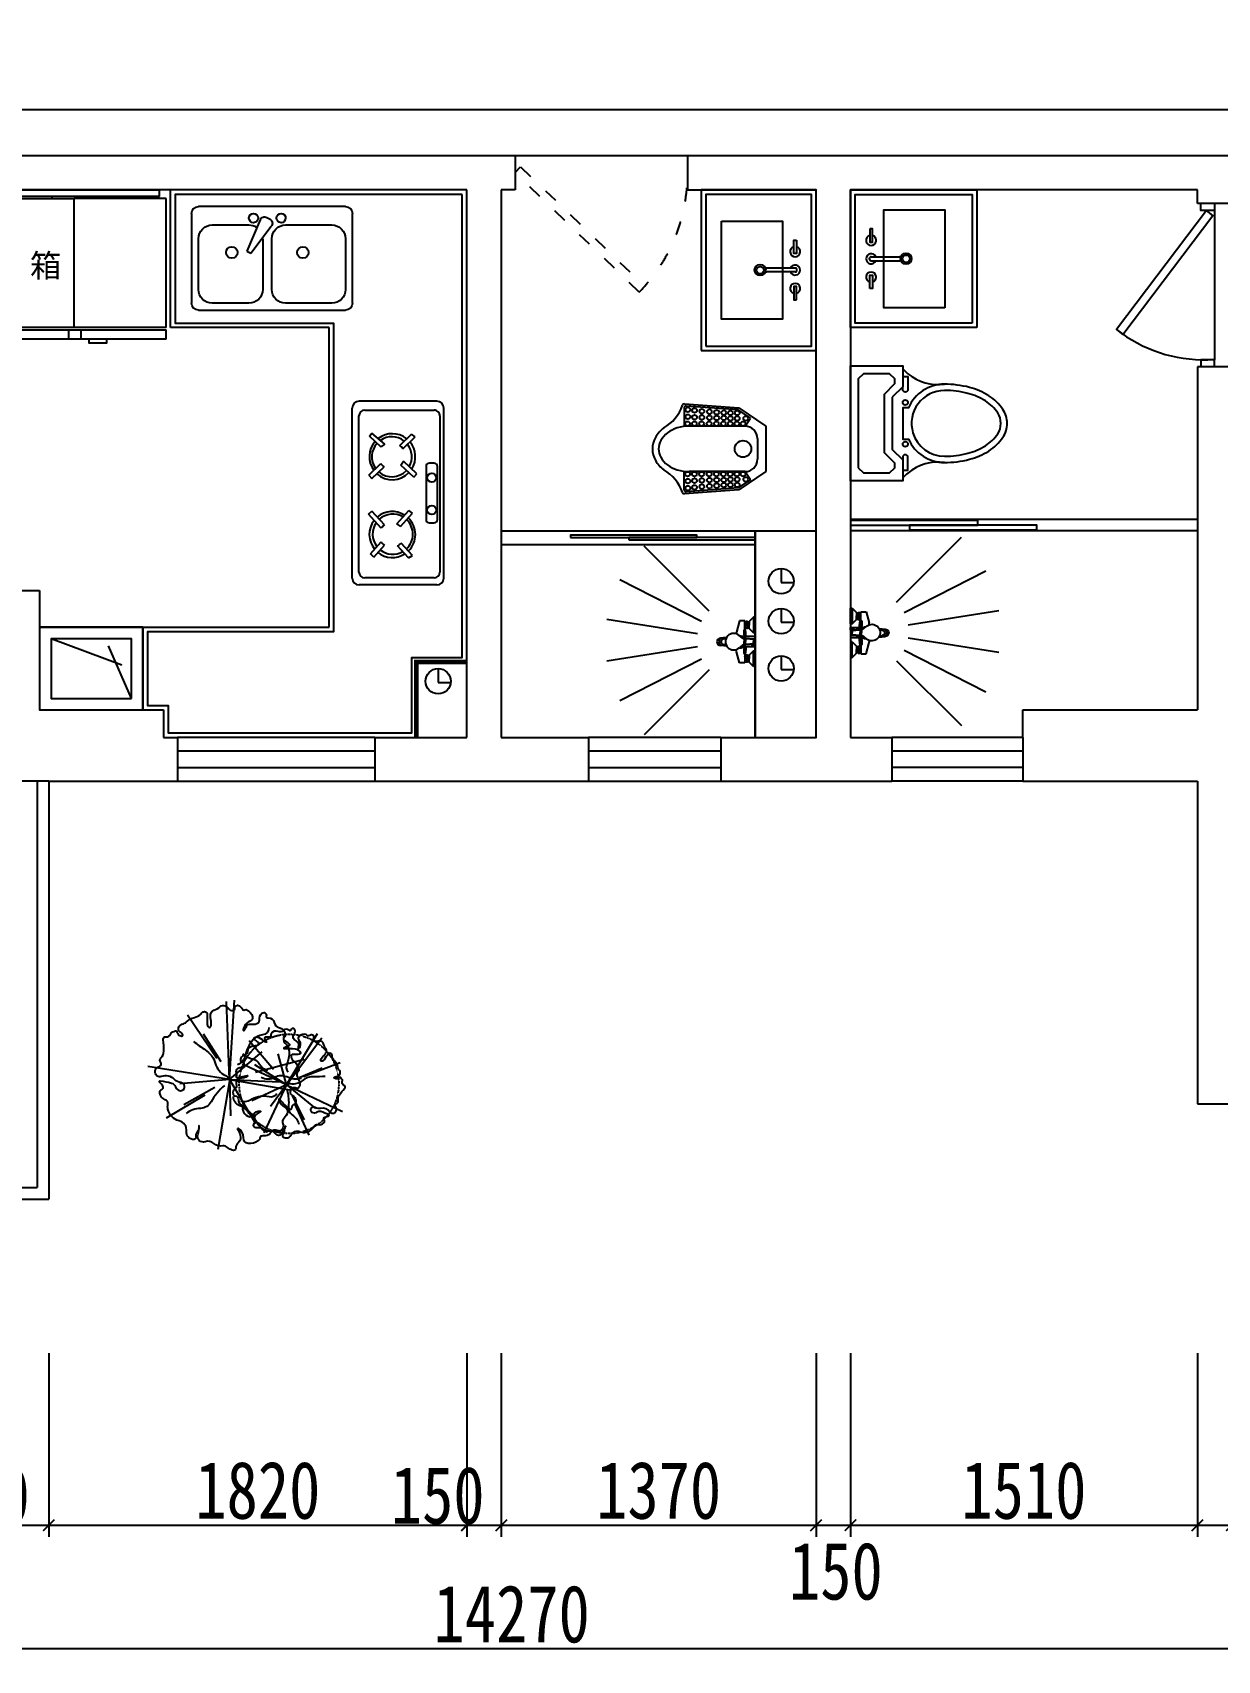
# Model space of a CAD drawing. Header units: millimetres. Extents: x -77055 to 331180, y -861586 to -491011.
# Drawn here: x 67934 to 73092, y -769043 to -761954 of the extents above; entities that cross this region are included whole.
import ezdxf

# ---------------------------------------------------------------- set-up
doc = ezdxf.new("R2010")
doc.units = ezdxf.units.MM
doc.header["$PDMODE"] = 3
doc.linetypes.add('ACAD_ISO03W100', pattern=[30, 12, -18])
doc.linetypes.add('M-HIDDEN', pattern=[1.875, 1.25, -0.625])
for name, color, linetype in [('250', 250, 'Continuous'), ('DOOR【门】', 1, 'Continuous'), ('IDS-FIXT', 31, 'Continuous'), ('IEM-18Norm', 30, 'Continuous'), ('IFF-PLANTS', 86, 'Continuous'), ('JP-洁具灶具', 2, 'Continuous'), ('墙体', 7, 'Continuous'), ('家具外线', 4, 'Continuous')]:
    doc.layers.add(name, color=color, linetype=linetype)
doc.styles.add('DIM', font='simhei.ttf', dxfattribs={"width": 0.8})
doc.styles.add('DIM_FONT', font='SIMPLEX.shx', dxfattribs={"width": 0.8})
doc.styles.get("Standard").update_dxf_attribs({"font": 'simhei.ttf'})
doc.dimstyles.new('1-50', dxfattribs={"dimscale": 50, "dimtxt": 5, "dimasz": 1, "dimexe": 1, "dimexo": 0.1, "dimgap": 0.5, "dimtad": 1, "dimdec": 0, "dimdsep": 46, "dimtxsty": 'DIM', "dimblk": 'ARCHTICK', "dimcen": 4, "dimdle": 1, "dimclrd": 3, "dimclre": 3, "dimclrt": 1, "dimadec": 0, "dimazin": 0, "dimtfac": 1, "dimtdec": 0, "dimtmove": 2, "dimatfit": 3, "dimldrblk": 'DOT', "dimfxl": 15, "dimfxlon": 1, "dimarcsym": 0})

# ---------------------------------------------------------------- blocks, each defined once
blk = doc.blocks.new('_ArchTick')
at = {"color": 0, "linetype": 'ByBlock', "const_width": 0.15}
blk.add_lwpolyline([(-0.5, -0.5), (0.5, 0.5)], dxfattribs=at)
blk = doc.blocks.new('*D312')
at = {"layer": '250', "color": 3, "lineweight": -2}
for p, q in [((67834.9, -767704), (67834.9, -768504)), ((68004.9, -767704), (68004.9, -768504)), ((67784.9, -768454), (68054.9, -768454))]:
    blk.add_line(p, q, dxfattribs=at)
at = {"layer": 'Defpoints', "color": 0}
for p in [(67834.9, -767299), (68004.9, -767469), (68004.9, -768454)]:
    blk.add_point(p, dxfattribs=at)
at = {"layer": '250', "color": 3, "lineweight": -2, "xscale": 50, "yscale": 50, "zscale": 50, "rotation": 180}
blk.add_blockref('_ArchTick', (67834.9, -768454), dxfattribs=at)
at = {"layer": '250', "color": 3, "lineweight": -2, "xscale": 50, "yscale": 50, "zscale": 50}
blk.add_blockref('_ArchTick', (68004.9, -768454), dxfattribs=at)
at = {"layer": '250', "color": 1, "insert": (67717.9, -768324.7), "char_height": 250, "attachment_point": 5, "style": 'DIM'}
blk.add_mtext('170', dxfattribs=at)
blk = doc.blocks.new('_Dot')
at = {"color": 0, "linetype": 'ByBlock', "lineweight": -2}
blk.add_line((-0.5, 0), (-1, 0), dxfattribs=at)
at = {"color": 0, "linetype": 'ByBlock', "const_width": 0.5}
blk.add_lwpolyline([(-0.25, 0, 1), (0.25, 0, 1)], format="xyb", close=True, dxfattribs=at)
blk = doc.blocks.new('*D313')
at = {"layer": '250', "color": 3, "lineweight": -2}
for p, q in [((68004.9, -767704), (68004.9, -768504)), ((69824.9, -767704), (69824.9, -768504)), ((67954.9, -768454), (69874.9, -768454))]:
    blk.add_line(p, q, dxfattribs=at)
at = {"layer": 'Defpoints', "color": 0}
for p in [(69824.9, -765459), (68004.9, -767469), (69824.9, -768454)]:
    blk.add_point(p, dxfattribs=at)
at = {"layer": '250', "color": 3, "lineweight": -2, "xscale": 50, "yscale": 50, "zscale": 50, "rotation": 180}
blk.add_blockref('_ArchTick', (68004.9, -768454), dxfattribs=at)
at = {"layer": '250', "color": 3, "lineweight": -2, "xscale": 50, "yscale": 50, "zscale": 50}
blk.add_blockref('_ArchTick', (69824.9, -768454), dxfattribs=at)
at = {"layer": '250', "color": 1, "insert": (68914.9, -768302.6), "char_height": 250, "attachment_point": 5, "style": 'DIM'}
blk.add_mtext('1820', dxfattribs=at)
blk = doc.blocks.new('*D314')
at = {"layer": '250', "color": 3, "lineweight": -2}
for p, q in [((69824.9, -767704), (69824.9, -768504)), ((69974.9, -767704), (69974.9, -768504)), ((69774.9, -768454), (70024.9, -768454))]:
    blk.add_line(p, q, dxfattribs=at)
at = {"layer": 'Defpoints', "color": 0}
for p in [(69824.9, -765459), (69974.9, -765459), (69974.9, -768454)]:
    blk.add_point(p, dxfattribs=at)
at = {"layer": '250', "color": 3, "lineweight": -2, "xscale": 50, "yscale": 50, "zscale": 50, "rotation": 180}
blk.add_blockref('_ArchTick', (69824.9, -768454), dxfattribs=at)
at = {"layer": '250', "color": 3, "lineweight": -2, "xscale": 50, "yscale": 50, "zscale": 50}
blk.add_blockref('_ArchTick', (69974.9, -768454), dxfattribs=at)
at = {"layer": '250', "color": 1, "insert": (69697.9, -768324.7), "char_height": 250, "attachment_point": 5, "style": 'DIM'}
blk.add_mtext('150', dxfattribs=at)
blk = doc.blocks.new('*D315')
at = {"layer": '250', "color": 3, "lineweight": -2}
for p, q in [((69974.9, -767704), (69974.9, -768504)), ((71344.9, -767704), (71344.9, -768504)), ((69924.9, -768454), (71394.9, -768454))]:
    blk.add_line(p, q, dxfattribs=at)
at = {"layer": 'Defpoints', "color": 0}
for p in [(71344.9, -764659), (69974.9, -765459), (71344.9, -768454)]:
    blk.add_point(p, dxfattribs=at)
at = {"layer": '250', "color": 3, "lineweight": -2, "xscale": 50, "yscale": 50, "zscale": 50, "rotation": 180}
blk.add_blockref('_ArchTick', (69974.9, -768454), dxfattribs=at)
at = {"layer": '250', "color": 3, "lineweight": -2, "xscale": 50, "yscale": 50, "zscale": 50}
blk.add_blockref('_ArchTick', (71344.9, -768454), dxfattribs=at)
at = {"layer": '250', "color": 1, "insert": (70659.9, -768302.6), "char_height": 250, "attachment_point": 5, "style": 'DIM'}
blk.add_mtext('1370', dxfattribs=at)
blk = doc.blocks.new('*D316')
at = {"layer": '250', "color": 3, "lineweight": -2}
for p, q in [((71344.9, -767704), (71344.9, -768504)), ((71494.9, -767704), (71494.9, -768504)), ((71294.9, -768454), (71544.9, -768454))]:
    blk.add_line(p, q, dxfattribs=at)
at = {"layer": 'Defpoints', "color": 0}
for p in [(71344.9, -764659), (71494.9, -765459), (71494.9, -768454)]:
    blk.add_point(p, dxfattribs=at)
at = {"layer": '250', "color": 3, "lineweight": -2, "xscale": 50, "yscale": 50, "zscale": 50, "rotation": 180}
blk.add_blockref('_ArchTick', (71344.9, -768454), dxfattribs=at)
at = {"layer": '250', "color": 3, "lineweight": -2, "xscale": 50, "yscale": 50, "zscale": 50}
blk.add_blockref('_ArchTick', (71494.9, -768454), dxfattribs=at)
at = {"layer": '250', "color": 1, "insert": (71431.1, -768654.5), "char_height": 250, "attachment_point": 5, "style": 'DIM'}
blk.add_mtext('150', dxfattribs=at)
blk = doc.blocks.new('*D317')
at = {"layer": '250', "color": 3, "lineweight": -2}
for p, q in [((71494.9, -767704), (71494.9, -768504)), ((73004.9, -767704), (73004.9, -768504)), ((71444.9, -768454), (73054.9, -768454))]:
    blk.add_line(p, q, dxfattribs=at)
at = {"layer": 'Defpoints', "color": 0}
for p in [(71494.9, -765459), (73004.9, -765649), (73004.9, -768454)]:
    blk.add_point(p, dxfattribs=at)
at = {"layer": '250', "color": 3, "lineweight": -2, "xscale": 50, "yscale": 50, "zscale": 50, "rotation": 180}
blk.add_blockref('_ArchTick', (71494.9, -768454), dxfattribs=at)
at = {"layer": '250', "color": 3, "lineweight": -2, "xscale": 50, "yscale": 50, "zscale": 50}
blk.add_blockref('_ArchTick', (73004.9, -768454), dxfattribs=at)
at = {"layer": '250', "color": 1, "insert": (72249.9, -768302.6), "char_height": 250, "attachment_point": 5, "style": 'DIM'}
blk.add_mtext('1510', dxfattribs=at)
blk = doc.blocks.new('*D318')
at = {"layer": '250', "color": 3, "lineweight": -2}
for p, q in [((73004.9, -767704), (73004.9, -768504)), ((73154.9, -767704), (73154.9, -768504)), ((72954.9, -768454), (73204.9, -768454))]:
    blk.add_line(p, q, dxfattribs=at)
at = {"layer": 'Defpoints', "color": 0}
for p in [(73154.9, -766814), (73004.9, -767054), (73154.9, -768454)]:
    blk.add_point(p, dxfattribs=at)
at = {"layer": '250', "color": 3, "lineweight": -2, "xscale": 50, "yscale": 50, "zscale": 50, "rotation": 180}
blk.add_blockref('_ArchTick', (73004.9, -768454), dxfattribs=at)
at = {"layer": '250', "color": 3, "lineweight": -2, "xscale": 50, "yscale": 50, "zscale": 50}
blk.add_blockref('_ArchTick', (73154.9, -768454), dxfattribs=at)
at = {"layer": '250', "color": 1, "insert": (73438.5, -768306.8), "char_height": 250, "attachment_point": 5, "style": 'DIM'}
blk.add_mtext('150', dxfattribs=at)
blk = doc.blocks.new('*D322')
at = {"layer": '250', "color": 3, "lineweight": -2}
for p, q in [((62884.9, -768242.6), (62884.9, -769042.6)), ((77154.9, -768242.6), (77154.9, -769042.6)), ((77204.9, -768992.6), (62834.9, -768992.6))]:
    blk.add_line(p, q, dxfattribs=at)
at = {"layer": 'Defpoints', "color": 0}
for p in [(62884.9, -767607.1), (77154.9, -767607.1), (62884.9, -768992.6)]:
    blk.add_point(p, dxfattribs=at)
at = {"layer": '250', "color": 3, "lineweight": -2, "xscale": 50, "yscale": 50, "zscale": 50, "rotation": 180}
blk.add_blockref('_ArchTick', (62884.9, -768992.6), dxfattribs=at)
at = {"layer": '250', "color": 3, "lineweight": -2, "xscale": 50, "yscale": 50, "zscale": 50}
blk.add_blockref('_ArchTick', (77154.9, -768992.6), dxfattribs=at)
at = {"layer": '250', "color": 1, "insert": (70019.9, -768841.2), "char_height": 250, "attachment_point": 5, "style": 'DIM'}
blk.add_mtext('14270', dxfattribs=at)
blk = doc.blocks.new('TREE')
at = {"color": 0, "linetype": 'ByBlock'}
for p, q in [((-28, 553), (-9, 216)), ((0, 0), (-426, 453)), ((-14, 124), (-37, 392)), ((-2, -2), (384, 367)), ((1, -2), (-184, 326)), ((0, 0), (227, 147)), ((0, 0), (-500, -310)), ((0, 0), (-473, -365)), ((0, 0), (-35, -318)), ((0, 0), (381, 26)), ((0, 0), (325, -339)), ((0, 0), (223, -298)), ((-580, -11), (-189, -11)), ((-146, -21), (-393, -29)), ((189, -548), (66, -191))]:
    blk.add_line(p, q, dxfattribs=at)
for points in [[(-533, 172, 0.048549), (-538, 162, 0.190472), (-538, 152, -0.10101), (-534, 136, 0.307962), (-529, 126, 0.265853), (-522, 125, -0.124573), (-499, 128, -0.175417), (-471, 113, -0.55537), (-474, 103, -0.151111), (-493, 103, 0.037801), (-513, 108, 0.126958), (-522, 108, 0.229316), (-545, 84, 0.16988), (-545, 59, -0.10766), (-541, 26, 0.160613), (-535, -45, -0.11842), (-527, -95, -0.101826), (-531, -107, 0.641425), (-505, -139, 0.023709), (-443, -97, -0.264906), (-413, -93, -0.527356), (-410, -108, -0.115062), (-453, -136, 0.153737), (-493, -166, 0.227692), (-497, -195, -0.107046), (-494, -249, 0.304489), (-478, -282, 0.118537), (-445, -292, -0.24455), (-417, -310, -0.401226), (-423, -336, 0.516312), (-423, -369, 0.207858), (-395, -376, -0.205707), (-373, -381, 0.042292), (-366, -398, 0.27872), (-293, -406, 0.371124), (-277, -369, -0.162146), (-276, -332, -0.092503), (-254, -296, -0.92822), (-245, -302, 0.045097), (-264, -338, 0.271844), (-261, -356, -0.045638), (-237, -394, -0.351087), (-245, -437, 0.267635), (-276, -481, 0.456302), (-255, -503, 0.224849), (-239, -495, -0.702819), (-221, -501, 0.36667), (-167, -517, -0.306593), (-116, -526, 0.365707), (-41, -531, 0.229267), (-32, -515, -0.531538), (-16, -505, 0.038694), (27, -520, 0.546027), (39, -510, 0.008428), (32, -472, -1.045168), (37, -471, 0.024954), (85, -536, 0.277631), (132, -553, 0.618575), (136, -539, 0.07332), (112, -501, -0.264636), (108, -484, -0.283668), (151, -475, 0.151544), (216, -478, 0.263252), (240, -456, -0.276965), (266, -432, -0.00619), (307, -424, 0.292035), (342, -392, 0.386467), (334, -377, -0.479561), (328, -327, -0.347201), (364, -322, 0.24097), (407, -324, 0.319278), (424, -297, -0.256097), (439, -262, 0.599235), (437, -247, 0.047891), (392, -236, -0.010419), (332, -226, -1.343777), (334, -221, -0.207946), (408, -227, 0.33552), (447, -221, 0.15502), (468, -176, -0.317336), (499, -144, 0.33213), (532, -107, 0.295355), (520, -83, -0.3785), (502, -32, 0.22719), (500, 14, 0.002774), (486, 38, -0.340727), (489, 58, 0.192143), (500, 81, 0.191783), (474, 155, 0.399061), (419, 160, -0.281864), (340, 151, -0.778653), (341, 160, 0.05714), (390, 169, 0.298226), (428, 213, -0.213147), (451, 252, 0.598277), (448, 281, 0.136008), (413, 299, -0.239617), (383, 322, 0.225446), (329, 367, -0.274678), (282, 414, 0.625959), (207, 429, -0.077436), (161, 385, -1.722769), (161, 389, 0.182225), (191, 427, -0.220662), (213, 451, 0.440558), (221, 473, 0.255848), (180, 500, 0.203833), (140, 487, -0.381368), (42, 488, 0.289099), (-77, 508, 0.098536), (-107, 488, -0.37499), (-148, 485, 0.295657), (-212, 490, 0.325049), (-226, 463, -0.444778), (-241, 442, -0.072527), (-280, 445, 0.724317), (-286, 435, 0.036145), (-225, 376, 0.245611), (-185, 367, -0.314344), (-138, 351, -0.471362), (-150, 307, -0.328571), (-187, 315, 0.165469), (-233, 341, -0.289587), (-308, 411, 0.485494), (-358, 433, 0.37279), (-379, 377, -0.569082), (-398, 355, 0.406999), (-425, 335, -0.196889), (-455, 288, -0.049165), (-529, 245, 0.519447), (-535, 215, -0.377457), (-533, 172, 3.957934)], [(15, 56, -0.10196), (60, 209, 0.275224), (55, 302, -0.168848), (27, 414, -2.224984)], [(-390, 62, -0.036231), (-288, 26, 0.185457), (-162, 20, -0.211068), (-43, 9, 0.149215), (0, 0, -8.760448)], [(487, -11, 0.172133), (370, 10, -0.196086), (205, 48, 0.316741), (120, 48, -11.613477)], [(-159, -464, 0.391732), (-139, -392, -0.180788), (-149, -315, -0.13994), (-84, -199, 0.260432), (-59, -111, -0.869243)], [(295, -451, 0.133517), (268, -402, 0.059364), (224, -366, -0.223064), (177, -290, 0.236418), (120, -204, -0.461399)]]:
    blk.add_lwpolyline(points, format="xyb", dxfattribs=at)
blk = doc.blocks.new('FBVC8')
at = {"color": 3, "ltscale": 100}
for p, q in [((-160996.6, -537259.3), (-161014, -537023.4)), ((-160987.8, -537256.2), (-161004.5, -537030.5)), ((-160995.5, -537020.8), (-160915.5, -537020.8)), ((-160916.9, -537043.3), (-160916.9, -537286.3)), ((-160916.9, -537286.3), (-160916.9, -537043.3)), ((-160640.3, -537020.8), (-160720.3, -537020.8)), ((-160718.9, -537286.3), (-160718.9, -537043.3)), ((-160648.1, -537256.2), (-160631.3, -537030.5)), ((-160621.8, -537023.4), (-160639.3, -537259.3)), ((-160916.9, -537376.3), (-160996.6, -537259.3)), ((-160951.3, -537309.7), (-160987.8, -537256.2)), ((-160639.3, -537259.3), (-160718.9, -537376.3)), ((-160684.5, -537309.7), (-160648.1, -537256.2)), ((-160916.9, -537286.3), (-160951.3, -537309.7)), ((-160772.9, -537340.3), (-160862.9, -537340.3)), ((-160718.9, -537286.3), (-160684.5, -537309.7)), ((-160718.9, -537376.3), (-160916.9, -537376.3))]:
    blk.add_line(p, q, dxfattribs=at)
for centre, radius in [((-160988.8, -537037.5), 10.3), ((-160985.5, -537066.9), 10.3), ((-160958.2, -537037.5), 10.3), ((-160956.1, -537066.9), 10.3), ((-160927.7, -537036.4), 10.3), ((-160927.7, -537065.8), 10.3), ((-160708.1, -537036.4), 10.3), ((-160708.1, -537065.8), 10.3), ((-160679.8, -537066.9), 10.3), ((-160677.6, -537037.5), 10.3), ((-160650.3, -537066.9), 10.3), ((-160647.1, -537037.5), 10.3), ((-160982.2, -537098.6), 10.3), ((-160980.1, -537131.3), 10.3), ((-160955, -537098.6), 10.3), ((-160953.9, -537131.3), 10.3), ((-160927.7, -537097.5), 10.3), ((-160927.7, -537130.2), 10.3), ((-160708.1, -537097.5), 10.3), ((-160708.1, -537130.2), 10.3), ((-160682, -537131.3), 10.3), ((-160680.9, -537098.6), 10.3), ((-160655.8, -537131.3), 10.3), ((-160653.6, -537098.6), 10.3), ((-160977.9, -537162.9), 10.3), ((-160975.7, -537193.5), 10.3), ((-160952.8, -537162.9), 10.3), ((-160952.8, -537193.5), 10.3), ((-160927.7, -537161.9), 10.3), ((-160927.7, -537192.4), 10.3), ((-160708.1, -537161.9), 10.3), ((-160708.1, -537192.4), 10.3), ((-160683, -537162.9), 10.3), ((-160683, -537193.5), 10.3), ((-160660.1, -537193.5), 10.3), ((-160658, -537162.9), 10.3), ((-160974.6, -537223), 10.3), ((-160974.6, -537252.4), 10.3), ((-160950.6, -537223), 10.3), ((-160950.6, -537252.4), 10.3), ((-160927.7, -537221.9), 10.3), ((-160927.7, -537251.3), 10.3), ((-160927.5, -537277.7), 10.3), ((-160817.9, -537277.3), 36), ((-160708.3, -537277.7), 10.3), ((-160708.1, -537221.9), 10.3), ((-160708.1, -537251.3), 10.3), ((-160685.2, -537223), 10.3), ((-160685.2, -537252.4), 10.3), ((-160661.2, -537223), 10.3), ((-160661.2, -537252.4), 10.3), ((-160950.6, -537289.5), 10.3), ((-160685.2, -537289.5), 10.3)]:
    blk.add_circle(centre, radius, dxfattribs=at)
for centre, radius, start, end in [((-160802.2, -537012.8), 133.8, 119.13117, 143.37867), ((-160802.2, -537012.8), 106.8, 119.13117, 143.37867), ((-160817.9, -536984.6), 101.5, 90, 119.13117), ((-160817.9, -536984.6), 74.5, 90, 119.13117), ((-160817.9, -536984.6), 101.5, 60.86883, 90), ((-160817.9, -536984.6), 74.5, 60.86883, 90), ((-160833.7, -537012.8), 106.8, 36.62133, 60.86883), ((-160833.7, -537012.8), 133.8, 36.62133, 60.86883), ((-161067, -536842.3), 181.7, 288.94368, 330.21469), ((-160738.3, -537043.3), 178.6, 162.88842, 180), ((-160777.4, -537031.3), 137.7, 143.37867, 162.88842), ((-160858.4, -537031.3), 137.7, 17.11158, 36.62133), ((-160897.5, -537043.3), 178.6, 0, 17.11158), ((-160568.8, -536842.3), 181.7, 209.78531, 251.05632), ((-160995.5, -537029.8), 9, 90, 184.23639), ((-160640.3, -537029.8), 9, 355.76361, 90), ((-160630.8, -537022.7), 9, 355.76361, 71.05632), ((-160862.9, -537286.3), 54, 180, 270), ((-160772.9, -537286.3), 54, 270, 0)]:
    blk.add_arc(centre, radius, start, end, dxfattribs=at)
at = {"layer": '家具外线'}
blk.add_arc((-161005.1, -537022.7), 9, 108.94368, 184.23639, dxfattribs=at)
at = {"color": 3, "ltscale": 100, "style": 'DIM_FONT', "width": 0.8, "flags": 9}
for tag in ['YSIZE', 'XSIZE']:
    blk.add_attdef(tag, (-160718.9, -537376.3), '', height=0.45, rotation=180, dxfattribs=at)
blk = doc.blocks.new('941RFD')
at = {"color": 2}
for p, q in [((40964.1, 8549.6), (40841.5, 8549.6)), ((40964.1, 8532.5), (40841.5, 8532.5))]:
    blk.add_line(p, q, dxfattribs=at)
for points in [[(40643.5, 8754.1), (40909.2, 8754.1), (40909.2, 8327.7), (40643.5, 8327.7)], [(40970.7, 8670.7), (40970.7, 8613.1), (40959.1, 8613.1), (40959.1, 8670.7)], [(40970.7, 8411.4), (40970.7, 8469), (40959.1, 8469), (40959.1, 8411.4)]]:
    blk.add_lwpolyline(points, close=True, dxfattribs=at)
for radius in [24, 16]:
    blk.add_circle((40812.4, 8540.9), radius, dxfattribs=at)
for centre, radius, start, end in [((40964.9, 8621), 22, 105.27635, 74.72365), ((40841.5, 8541), 8.57, 90, 270), ((40964.9, 8541), 22, 202.91788, 157.08212), ((40964.1, 8541), 8.57, 270, 90), ((40964.9, 8461), 22, 285.27635, 254.72365)]:
    blk.add_arc(centre, radius, start, end, dxfattribs=at)
blk = doc.blocks.new('A$C761A5A90')
at = {"color": 8, "ltscale": 120}
for p, q in [((-23.1, 250.9), (-85.6, 645.6)), ((33.5, 250.9), (96, 645.6)), ((-76.9, 233.5), (-258.3, 589.5)), ((87.3, 233.5), (268.7, 589.5)), ((-122.6, 200.2), (-405.2, 482.7)), ((133.1, 200.2), (415.6, 482.7))]:
    blk.add_line(p, q, dxfattribs=at)
at = {"layer": 'IDS-FIXT'}
for p, q in [((-19.8, 123.3), (-17.1, 151.1)), ((-19, 123.8), (-16.2, 147.2)), ((17, 125), (14.2, 147.2)), ((17.7, 124.6), (15.2, 151.1)), ((-92.2, 68.4), (-43.7, 80.7)), ((-14, 126.4), (-12.4, 138.7)), ((12, 127.2), (10.4, 138.7)), ((90.3, 68.4), (41.8, 80.7)), ((-108.3, 7.6), (-89.3, 26.6)), ((-108.3, 0), (-108.3, 7.6)), ((-108.3, 7.6), (-39.9, 7.6)), ((-39.9, 0), (-108.3, 0)), ((-92.2, 44.6), (-92.2, 68.4)), ((-87.4, 44.6), (-92.2, 44.6)), ((-89.3, 40.8), (-87.4, 42.7)), ((-89.3, 33.2), (-89.3, 40.8)), ((-89.3, 40.8), (-85.5, 40.8)), ((-87.4, 31.3), (-89.3, 33.2)), ((-85.5, 33.2), (-89.3, 33.2)), ((-89.3, 26.6), (-87.4, 26.6)), ((-87.4, 44.6), (-87.4, 42.7)), ((-60.8, 44.6), (-87.4, 44.6)), ((-87.4, 42.7), (-74.1, 42.7)), ((-87.4, 26.6), (-87.4, 31.3)), ((-87.4, 31.3), (-74.1, 31.3)), ((-87.4, 26.6), (-74.1, 26.6)), ((-85.5, 40.8), (-83.6, 42.7)), ((-85.5, 40.8), (-85.5, 33.2)), ((-85.5, 33.2), (-82.6, 31.3)), ((-77, 40.8), (-78.8, 42.7)), ((-78.8, 31.3), (-77, 33.2)), ((-77, 33.2), (-77, 40.8)), ((-77, 40.8), (-74.1, 40.8)), ((-77, 33.2), (-74.1, 33.2)), ((-60.8, 42.7), (-74.1, 42.7)), ((-71.2, 40.8), (-74.1, 40.8)), ((-71.2, 33.2), (-74.1, 33.2)), ((-60.8, 31.3), (-74.1, 31.3)), ((-60.8, 26.6), (-74.1, 26.6)), ((-71.2, 40.8), (-69.4, 42.7)), ((-71.2, 33.2), (-71.2, 40.8)), ((-69.4, 31.3), (-71.2, 33.2)), ((-62.7, 33.2), (-65.6, 31.3)), ((-62.7, 40.8), (-64.6, 42.7)), ((-62.7, 40.8), (-62.7, 33.2)), ((-58.9, 40.8), (-62.7, 40.8)), ((-62.7, 33.2), (-58.9, 33.2)), ((-60.8, 44.6), (-60.8, 42.7)), ((-50.3, 44.6), (-60.8, 44.6)), ((-58.9, 40.8), (-60.8, 42.7)), ((-60.8, 31.3), (-58.9, 33.2)), ((-60.8, 26.6), (-60.8, 31.3)), ((-58.9, 26.6), (-60.8, 26.6)), ((-58.9, 33.2), (-58.9, 40.8)), ((-39.9, 7.6), (-58.9, 26.6)), ((-39.9, 7.6), (-39.9, 0)), ((-16.3, 56.5), (-27.5, 69.7)), ((-21.9, 43.7), (-15.1, 43.7)), ((-21.9, 0), (-21.9, 43.7)), ((-12.4, 0), (-21.9, 0)), ((-14.2, 47.5), (-14.2, 51)), ((-14.2, 47.5), (0, 47.5)), ((-11.4, 5.7), (-14.2, 41.8)), ((-14.2, 41.8), (0, 41.8)), ((-12.4, 17.7), (-12.4, 0)), ((-9, 5.8), (-11.9, 41.9)), ((-11.4, 7.6), (0, 7.6)), ((-11.4, 5.7), (0, 5.7)), ((14.2, 47.5), (0, 47.5)), ((14.2, 41.8), (0, 41.8)), ((11.4, 7.6), (0, 7.6)), ((11.4, 5.7), (0, 5.7)), ((9, 5.8), (11.9, 41.9)), ((11.4, 5.7), (14.2, 41.8)), ((12.3, 17.7), (12.3, 0)), ((12.3, 0), (21.9, 0)), ((14.2, 47.5), (14.2, 51)), ((21.9, 43.7), (15.1, 43.7)), ((16.3, 56.5), (27.5, 69.7)), ((21.9, 0), (21.9, 43.7)), ((38, 7.6), (57, 26.6)), ((38, 7.6), (38, 0)), ((106.4, 7.6), (38, 7.6)), ((38, 0), (73.1, 0)), ((48.4, 44.6), (58.9, 44.6)), ((57, 40.8), (58.9, 42.7)), ((57, 33.2), (57, 40.8)), ((57, 40.8), (60.8, 40.8)), ((58.9, 31.3), (57, 33.2)), ((60.8, 33.2), (57, 33.2)), ((57, 26.6), (58.9, 26.6)), ((58.9, 44.6), (58.9, 42.7)), ((58.9, 44.6), (85.5, 44.6)), ((58.9, 42.7), (72.2, 42.7)), ((58.9, 26.6), (58.9, 31.3)), ((58.9, 31.3), (72.2, 31.3)), ((58.9, 26.6), (72.2, 26.6)), ((60.8, 40.8), (62.7, 42.7)), ((60.8, 40.8), (60.8, 33.2)), ((60.8, 33.2), (63.6, 31.3)), ((69.3, 40.8), (67.4, 42.7)), ((67.4, 31.3), (69.3, 33.2)), ((69.3, 40.8), (72.2, 40.8)), ((69.3, 33.2), (69.3, 40.8)), ((69.3, 33.2), (72.2, 33.2)), ((85.5, 42.7), (72.2, 42.7)), ((75, 40.8), (72.2, 40.8)), ((75, 33.2), (72.2, 33.2)), ((85.5, 31.3), (72.2, 31.3)), ((85.5, 26.6), (72.2, 26.6)), ((73.1, 0), (93.1, 0)), ((75, 40.8), (76.9, 42.7)), ((75, 33.2), (75, 40.8)), ((76.9, 31.3), (75, 33.2)), ((83.6, 33.2), (80.7, 31.3)), ((83.6, 40.8), (81.7, 42.7)), ((83.6, 40.8), (83.6, 33.2)), ((87.4, 40.8), (83.6, 40.8)), ((83.6, 33.2), (87.4, 33.2)), ((85.5, 44.6), (85.5, 42.7)), ((85.5, 44.6), (90.3, 44.6)), ((87.4, 40.8), (85.5, 42.7)), ((85.5, 31.3), (87.4, 33.2)), ((85.5, 26.6), (85.5, 31.3)), ((87.4, 26.6), (85.5, 26.6)), ((87.4, 33.2), (87.4, 40.8)), ((106.4, 7.6), (87.4, 26.6)), ((90.3, 44.6), (90.3, 68.4)), ((93.1, 0), (106.4, 0)), ((106.4, 0), (106.4, 7.6))]:
    blk.add_line(p, q, dxfattribs=at)
for centre, radius, start, end in [((0.8, 149.3), 18, 95.49232, 174.50768), ((1.2, 145.1), 17.5, 96.98106, 173.01894), ((2.3, 138.5), 20.4, 99.05948, 154.68031), ((-1.5, 137.3), 11, 87.20579, 172.40536), ((-2.7, 149.3), 18, 5.49232, 84.50768), ((-3.1, 145.1), 17.5, 6.98106, 83.01894), ((-4.2, 138.5), 20.4, 25.31969, 80.94052), ((-0.4, 137.3), 11, 7.59464, 92.79421), ((-51.3, 110.6), 30.8, 284.30028, 301.86242), ((0, 93.1), 36.1, 319.55423, 220.44577), ((49.4, 110.6), 30.8, 241.68836, 255.69972), ((-3, 338.7), 300.8, 257.83975, 266.40812), ((-46.7, 38.2), 11.4, 98.80679, 145.20397), ((-40.8, -0.8), 46.4, 73.38809, 101.84002), ((-41.7, 5.6), 44.3, 59.27744, 98.80679), ((-30.9, 32.5), 11.7, 39.23177, 73.38809), ((-1.3, 65.5), 25.6, 172.76717, 237.19187), ((-22.8, 51), 8.55, 0, 40.44577), ((-10.4, 44.6), 4.75, 143.1301, 216.8699), ((0, 27.1), 24.2, 241.92751, 298.07249), ((22.8, 51), 8.55, 139.55423, 180), ((10.4, 44.6), 4.75, 323.1301, 36.8699), ((-0.6, 65.5), 25.6, 308.01803, 2.6898), ((39.8, 5.6), 44.3, 81.19321, 120.72256), ((-3, 338.7), 300.8, 274.74006, 282.16025), ((29, 32.5), 11.7, 106.61191, 127.71193), ((38.9, -0.8), 46.4, 78.15998, 106.61191), ((44.8, 38.2), 11.4, 34.79603, 81.19321)]:
    blk.add_arc(centre, radius, start, end, dxfattribs=at)
blk = doc.blocks.new('WERWW')
at = {"color": 1}
for points in [[(50095.3, 16268.4), (49868, 16268.4), (49822.5, 16222.9), (49731.6, 16222.9), (49731.6, 16450.2), (50231.6, 16450.2), (50231.6, 16222.9), (50140.7, 16222.9)], [(49788.4, 16416.1), (49765.7, 16393.4), (49765.7, 16279.8), (49788.4, 16257), (49808.4, 16257), (49853.9, 16302.5), (50109.4, 16302.5), (50154.8, 16257), (50174.8, 16257), (50197.5, 16279.8), (50197.5, 16393.4), (50174.8, 16416.1)]]:
    blk.add_lwpolyline(points, close=True, dxfattribs=at)
for points in [[(49777.1, 16222.9), (49777.1, 16200.2), (49833.9, 16200.2, 1), (49833.9, 16222.9), (49822.5, 16222.9)], [(50186.2, 16200.2), (50186.2, 16200.2), (50129.3, 16200.2, -1), (50129.3, 16222.9), (50140.7, 16222.9)]]:
    blk.add_lwpolyline(points, format="xyb", dxfattribs=at)
at = {"color": 2}
blk.add_lwpolyline([(49913.4, 16200.2), (49913.4, 16197.4, 0.298217), (49811.2, 16041.1, 0.063415), (49825, 15932.1, 0.076468), (49861.1, 15848.3, 0.107136), (49921.1, 15786.6, 0.147373), (49981.6, 15768.4, 0.147373), (50042.1, 15786.6, 0.107136), (50102.1, 15848.3, 0.076468), (50138.2, 15932.1, 0.063415), (50152.1, 16041.1, 0.298217), (50049.8, 16197.4), (50049.8, 16200.2)], format="xyb", dxfattribs=at)
at = {"color": 1}
for points in [[(50049.8, 16200.2), (50049.8, 16222.9), (49913.4, 16222.9), (49913.4, 16200.2)], [(50186.2, 16222.9), (50186.2, 16200.2)]]:
    blk.add_lwpolyline(points, dxfattribs=at)
for centre in [(49890.7, 16211.6), (50072.5, 16211.6)]:
    blk.add_circle(centre, 11.4, dxfattribs=at)
for centre, radius, start, end in [((49608.6, 16068.9), 204.4, 39.97972, 48.91101), ((49981.6, 16041.1), 143.2, 106.60155, 180), ((49981.6, 16041.1), 143.2, 0, 106.60154), ((50354.6, 16068.9), 204.4, 131.08899, 140.02028), ((50246, 16041.1), 407.6, 180.00004, 194.51423), ((49717.2, 16041.1), 407.6, 345.48576, 359.99996), ((50115.6, 16007.4), 272.9, 194.51423, 212.00539), ((49847.6, 16007.4), 272.9, 327.99461, 345.48577), ((50033.3, 15955.9), 175.8, 212.00541, 236.46587), ((49981.6, 15877.9), 82.2, 236.46593, 269.99994), ((49981.6, 15877.9), 82.2, 270.00005, 303.53406), ((49929.9, 15955.9), 175.8, 303.53412, 327.99458)]:
    blk.add_arc(centre, radius, start, end, dxfattribs=at)
at = {"color": 2}
for centre, start, end in [((49608.6, 16068.9), 352.20108, 39.97972), ((50354.6, 16068.9), 140.02028, 187.79892)]:
    blk.add_arc(centre, 204.4, start, end, dxfattribs=at)
blk = doc.blocks.new('DWQ129')
for p, q in [((-369.9, 0), (369.9, 0)), ((-399.9, -368.1), (-399.9, -30)), ((-368.9, -356.1), (-368.9, -54.1)), ((-343.9, -29.1), (336.1, -29.1)), ((361.1, -54.1), (361.1, -356.1)), ((399.9, -368.1), (399.9, -30)), ((-369.9, -398.1), (369.9, -398.1)), ((336.1, -381.1), (-343.9, -381.1))]:
    blk.add_line(p, q)
at = {"color": 251}
for p, q in [((-152.9, -126.2), (-92.1, -70.2)), ((-92.1, -70.2), (-78.1, -84.5)), ((-278.3, -94.4), (-265.1, -79.3)), ((-278.3, -94.4), (-226.8, -139.6)), ((-265.1, -79.3), (-212.3, -125.7)), ((-138.6, -140.2), (-78.1, -84.5)), ((78.4, -71.5), (64, -85.4)), ((64, -85.4), (114.7, -138.3)), ((78.4, -71.5), (128.4, -123.7)), ((200.4, -125.9), (247.7, -74.7)), ((213.3, -141.4), (261.6, -85.8)), ((247.7, -74.7), (261.6, -85.8)), ((-282.2, -245.1), (-230.2, -197.3)), ((-146, -210.5), (-87.9, -261.5)), ((-134.1, -194.3), (-75.8, -245.5)), ((69.2, -268.1), (122, -210.8)), ((207.9, -206.6), (257.2, -258)), ((-282.2, -245.1), (-271.2, -262.1)), ((-271.2, -262.1), (-217.4, -212.7)), ((-87.9, -261.5), (-75.8, -245.5)), ((69.2, -268.1), (84, -281.5)), ((84, -281.5), (138.5, -222.5)), ((192.8, -219.7), (244.5, -273.7)), ((244.5, -273.7), (257.2, -258)), ((-128.9, -334.9), (-128.9, -356.6)), ((116.1, -321.2), (-115.2, -321.2)), ((129.9, -356.6), (129.9, -334.9)), ((-115.2, -370.3), (116.1, -370.3))]:
    blk.add_line(p, q, dxfattribs=at)
for centre in [(-73.4, -346), (66.8, -346)]:
    blk.add_circle(centre, 19.6, dxfattribs=at)
for centre, radius, start, end in [((369.9, -30), 30, 0, 90), ((-369.9, -30), 30, 90, 180), ((-343.9, -54.1), 25, 90, 180), ((336.1, -54.1), 25, 0, 90), ((-369.9, -368.1), 30, 180, 270), ((-343.9, -356.1), 25, 180, 270), ((336.1, -356.1), 25, 270, 0), ((369.9, -368.1), 30, 270, 360)]:
    blk.add_arc(centre, radius, start, end)
for centre, radius, start, end in [((-180.4, -174.4), 100.2, 141.27509, 212.89121), ((-178.9, -176.1), 87.6, 141.44823, 209.98899), ((-180.4, -174.4), 100.2, 52.32519, 129.79813), ((-178.9, -176.1), 87.6, 55.22741, 128.30437), ((-182.9, -171.1), 54, 122.91019, 144.32569), ((-182.9, -171.1), 54, 34.89147, 56.24941), ((-178.9, -176.1), 87.6, 329.17089, 42.04034), ((-180.4, -174.4), 100.2, 327.67713, 40.83849), ((158.5, -174.4), 100.2, 137.5778, 226.0933), ((158.1, -172.1), 87.1, 139.01958, 227.14187), ((158.5, -174.4), 100.2, 48.48792, 126.11211), ((158.1, -172.1), 87.1, 47.43935, 125.82913), ((163.1, -170.1), 57.9, 126.76866, 146.69627), ((163.1, -170.1), 57.9, 29.73409, 49.80971), ((158.1, -172.1), 87.1, 321.7714, 34.67065), ((158.5, -174.4), 100.2, 321.48842, 37.63963), ((-182.9, -171.1), 54, 208.967, 230.32493), ((-182.9, -171.1), 54, 313.14957, 334.56507), ((163.1, -170.1), 57.9, 224.77151, 244.84713), ((163.1, -170.1), 57.9, 300.90425, 320.83186), ((-180.4, -174.4), 100.2, 224.37791, 316.20017), ((-178.9, -176.1), 87.6, 223.17606, 316.02703), ((158.5, -174.4), 100.2, 237.58864, 310.02273), ((158.1, -172.1), 87.1, 240.41386, 308.58095), ((-115.2, -334.9), 13.7, 90, 180), ((116.1, -334.9), 13.7, 0, 90), ((-115.2, -356.6), 13.7, 180, 270), ((116.1, -356.6), 13.7, 270, 0)]:
    blk.add_arc(centre, radius, start, end, dxfattribs=at)
blk = doc.blocks.new('adsfsfe')
at = {"color": 2, "linetype": 'Continuous'}
for p, q in [((-320, 0), (320, 0)), ((-350, -420.3), (-350, -30)), ((350, -30), (350, -420.3)), ((320, -450.3), (-320, -450.3))]:
    blk.add_line(p, q, dxfattribs=at)
at = {"color": 1, "linetype": 'Continuous'}
for p, q in [((-100.4, -30), (-260.1, -30)), ((260.1, -30), (59.4, -30)), ((-320, -89.9), (-320, -310.5)), ((-40.5, -309.7), (-40.5, -89.9)), ((-0.5, -89.9), (-0.5, -310.5)), ((320, -310.5), (320, -89.9)), ((-109, -257), (-91.7, -247.1)), ((-109, -257), (-91.7, -247.1)), ((-51.2, -392.8), (-109, -257)), ((-51.2, -392.8), (-109, -257)), ((-91.7, -247.1), (-3.1, -365)), ((-91.7, -247.1), (-3.1, -365)), ((-260.1, -370.4), (-100.4, -370.4)), ((-22.5, -403.1), (-8.5, -395)), ((-22.5, -403.1), (-8.5, -395)), ((59.4, -370.4), (260.1, -370.4))]:
    blk.add_line(p, q, dxfattribs=at)
at = {"color": 2, "linetype": 'Continuous'}
for centre, start, end in [((-320, -30), 90, 180), ((-320, -30), 90, 180), ((320, -30), 0, 90), ((320, -30), 0, 90), ((-320, -420.3), 180, 270), ((-320, -420.3), 180, 270), ((320, -420.3), 270, 0), ((320, -420.3), 270, 0)]:
    blk.add_arc(centre, 30, start, end, dxfattribs=at)
at = {"color": 1, "linetype": 'Continuous'}
for centre, radius, start, end in [((-260.1, -89.9), 59.9, 90, 180), ((-100.4, -89.9), 59.9, 0, 90), ((59.4, -89.9), 59.9, 90, 180), ((260.1, -89.9), 59.9, 0, 90), ((-260.1, -310.5), 59.9, 180, 270), ((59.4, -310.5), 59.9, 180, 270), ((260.1, -310.5), 59.9, 270, 0), ((-100.4, -310.5), 59.9, 270, 303.39297), ((-100.4, -310.5), 59.9, 270, 303.39297), ((-80.4, -400.4), 20, 0, 358.19454), ((-80.4, -400.4), 20, 0, 358.19454), ((-32.5, -385.8), 20, 200.53768, 300), ((-32.5, -385.8), 20, 200.53768, 300), ((-18.5, -377.7), 20, 300, 39.46232), ((-18.5, -377.7), 20, 300, 39.46232), ((39.4, -400.4), 20, 181.80546, 180), ((39.4, -400.4), 20, 181.80546, 180)]:
    blk.add_arc(centre, radius, start, end, dxfattribs=at)
at = {"color": 8, "linetype": 'Continuous'}
for centre, start, end in [((-175.3, -250.6), 0, 359.19418), ((-175.3, -250.6), 0, 359.19418), ((134.3, -250.6), 180.80582, 180), ((134.3, -250.6), 180.80582, 180)]:
    blk.add_arc(centre, 25, start, end, dxfattribs=at)
blk = doc.blocks.new('A$C03B97D01')
at = {"color": 2}
for p, q in [((25, 666.8), (922, 666.8)), ((25, 666.8), (25, 637.4)), ((922, 637.4), (922, 666.8)), ((0, 629.4), (550.3, 629.4)), ((0, 66.8), (0, 629.4)), ((922, 637.4), (25, 637.4)), ((90.7, 637.4), (90.7, 629.4)), ((452.7, 637.4), (452.7, 629.4)), ((550.3, 66.8), (550.3, 629.4)), ((950, 629.4), (550.3, 629.4)), ((950, 66.8), (950, 629.4)), ((550.3, 66.8), (0, 66.8)), ((0, 16.8), (0, 56.8)), ((0, 56.8), (550.3, 56.8)), ((550.3, 16.8), (0, 16.8)), ((950, 66.8), (399.7, 66.8)), ((399.7, 56.8), (950, 56.8)), ((950, 16.8), (399.7, 16.8)), ((527.2, 16.8), (527.2, 56.8)), ((581, 16.8), (581, 56.8)), ((950, 16.8), (950, 56.8))]:
    blk.add_line(p, q, dxfattribs=at)
for points in [[(121.2, 16.8), (42.2, 16.8), (42.2, 0), (121.2, 0)], [(692.1, 16.8), (613.1, 16.8), (613.1, 0), (692.1, 0)]]:
    blk.add_lwpolyline(points, close=True, dxfattribs=at)
at = {"layer": '墙体', "insert": (85, 275.9), "char_height": 100, "width": 628.583, "attachment_point": 7}
blk.add_mtext('{\\fSimSun|b0|i0|c134|p2;\\C1;冰  箱}', dxfattribs=at)

msp = doc.modelspace()

# ---------------------------------------------------------------- linework, layer by layer
at = {"layer": '250', "color": 7}
for p, q in [((67384.9, -762488.6), (70034.9, -762488.6)), ((70034.9, -762488.6), (70034.9, -762638.6)), ((70784.9, -762488.6), (70784.9, -762638.6)), ((70784.9, -762488.6), (73754.9, -762488.6)), ((68114.9, -762638.6), (67384.9, -762638.6)), ((69824.9, -762638.6), (68114.9, -762638.6)), ((69824.9, -765023.6), (69824.9, -762638.6)), ((70034.9, -762638.6), (69974.9, -762638.6)), ((69974.9, -762638.6), (69974.9, -765023.6)), ((70784.9, -762638.6), (71344.9, -762638.6)), ((71344.9, -764223.6), (71344.9, -762638.6)), ((73004.9, -762638.6), (71494.9, -762638.6)), ((71494.9, -762638.6), (71494.9, -765023.6)), ((73004.9, -762698.6), (73004.9, -762638.6)), ((73154.9, -762698.6), (73004.9, -762698.6)), ((73154.9, -763408.6), (73004.9, -763408.6)), ((73004.9, -763408.6), (73004.9, -764903.6)), ((71079.9, -765023.6), (71079.9, -764123.6)), ((71079.9, -764123.6), (71344.9, -764123.6)), ((67634.9, -764383.6), (67964.9, -764383.6)), ((67964.9, -764383.6), (67964.9, -764543.6)), ((67964.9, -764543.6), (68414.9, -764543.6)), ((68414.9, -764543.6), (68414.9, -764903.6)), ((68323.3, -764707.8), (68014.9, -764593.6)), ((68364.9, -764853.6), (68264.9, -764623.6)), ((68414.9, -764903.6), (68504.9, -764903.6)), ((68504.9, -764903.6), (68504.9, -765023.6)), ((72244.9, -765023.6), (72244.9, -764903.6)), ((72244.9, -764903.6), (73004.9, -764903.6)), ((68504.9, -765023.6), (68564.9, -765023.6)), ((68564.9, -765023.6), (68564.9, -765213.6)), ((69424.9, -765023.6), (69424.9, -765213.6)), ((69424.9, -765023.6), (69824.9, -765023.6)), ((69974.9, -765023.6), (70354.9, -765023.6)), ((70354.9, -765023.6), (70354.9, -765213.6)), ((70929.9, -765023.6), (70929.9, -765213.6)), ((70929.9, -765023.6), (71079.9, -765023.6)), ((71494.9, -765023.6), (71674.9, -765023.6)), ((71674.9, -765023.6), (71674.9, -765213.6)), ((72244.9, -765023.6), (72244.9, -765213.6)), ((68004.9, -765213.6), (67834.9, -765213.6)), ((68004.9, -765213.6), (68564.9, -765213.6)), ((69424.9, -765213.6), (70354.9, -765213.6)), ((70929.9, -765213.6), (71674.9, -765213.6)), ((72244.9, -765213.6), (73004.9, -765213.6)), ((73004.9, -765213.6), (73004.9, -766618.6)), ((73004.9, -766618.6), (73414.9, -766618.6))]:
    msp.add_line(p, q, dxfattribs=at)
at = {"layer": '250', "color": 2}
for p, q in [((68534.9, -763238.6), (68534.9, -762638.6)), ((69224.9, -763238.6), (68534.9, -763238.6)), ((69224.9, -764543.6), (69224.9, -763238.6)), ((68414.9, -764543.6), (69224.9, -764543.6)), ((69424.9, -765023.6), (68564.9, -765023.6)), ((70929.9, -765023.6), (70354.9, -765023.6)), ((72244.9, -765023.6), (71674.9, -765023.6)), ((68564.9, -765213.6), (69424.9, -765213.6)), ((70354.9, -765213.6), (70929.9, -765213.6)), ((72244.9, -765213.6), (71674.9, -765213.6))]:
    msp.add_line(p, q, dxfattribs=at)
at = {"layer": '250', "color": 1}
for p, q in [((73079.9, -762728.6), (73079.9, -763378.6)), ((69424.9, -765083.6), (68564.9, -765083.6)), ((70929.9, -765083.6), (70354.9, -765083.6)), ((72244.9, -765083.6), (71674.9, -765083.6)), ((68564.9, -765153.6), (69424.9, -765153.6)), ((70354.9, -765153.6), (70929.9, -765153.6)), ((72244.9, -765153.6), (71674.9, -765153.6)), ((67954.9, -765213.6), (67954.9, -766983.6)), ((64879.9, -766983.6), (67954.9, -766983.6))]:
    msp.add_line(p, q, dxfattribs=at)
at = {"layer": '250', "color": 8}
for p, q in [((69974.9, -764123.6), (71344.9, -764123.6)), ((73004.9, -764073.6), (71494.9, -764073.6)), ((73004.9, -764123.6), (71494.9, -764123.6)), ((69974.9, -764183.6), (71079.9, -764183.6)), ((71193.2, -764288), (71193.2, -764348)), ((71193.2, -764348), (71248, -764348)), ((71193.2, -764461.8), (71193.2, -764521.8)), ((71193.2, -764521.8), (71248, -764521.8)), ((71193.2, -764667.5), (71193.2, -764727.5)), ((69699.9, -764723.6), (69699.9, -764783.5)), ((71193.2, -764727.5), (71248, -764727.5)), ((69699.9, -764783.5), (69754.6, -764783.5)), ((68004.9, -765213.6), (68004.9, -767033.6)), ((64879.9, -767033.6), (68004.9, -767033.6))]:
    msp.add_line(p, q, dxfattribs=at)
at = {"layer": '250', "color": 2}
for points in [[(67384.9, -762488.6), (74744.9, -762488.6), (74744.9, -761438.6), (67384.9, -761438.6)], [(70844.9, -763338.6), (71344.9, -763338.6), (71344.9, -762638.6), (70844.9, -762638.6)], [(72044.9, -763238.6), (71494.9, -763238.6), (71494.9, -762638.6), (72044.9, -762638.6)]]:
    msp.add_lwpolyline(points, close=True, dxfattribs=at)
at = {"layer": '250', "color": 8}
msp.add_lwpolyline([(67584.9, -762288.6), (74544.9, -762288.6), (74544.9, -761638.6), (67584.9, -761638.6)], close=True, dxfattribs=at)
at = {"layer": '250', "color": 1}
for points in [[(69804.9, -762658.6), (68554.9, -762658.6), (68554.9, -763218.6), (69244.9, -763218.6), (69244.9, -764563.6), (68434.9, -764563.6), (68434.9, -764883.6), (68524.9, -764883.6), (68524.9, -765003.6), (68564.9, -765003.6), (69424.9, -765003.6), (69585.1, -765003.6), (69585.1, -764674.7), (69804.9, -764674.7)], [(70864.9, -763318.6), (71324.9, -763318.6), (71324.9, -762658.6), (70864.9, -762658.6)], [(72024.9, -763218.6), (71514.9, -763218.6), (71514.9, -762658.6), (72024.9, -762658.6)], [(73044.9, -762728.6), (72653.1, -763247.3), (72681.1, -763268.4), (73072.8, -762749.7)]]:
    msp.add_lwpolyline(points, close=True, dxfattribs=at)
at = {"layer": '250', "color": 2}
for points in [[(73079.9, -762698.6), (73079.9, -762728.6), (73019.9, -762728.6), (73019.9, -762698.6)], [(73079.9, -763408.6), (73079.9, -763378.6), (73019.9, -763378.6), (73019.9, -763408.6)]]:
    msp.add_lwpolyline(points, dxfattribs=at)
at = {"layer": '250', "color": 7}
msp.add_lwpolyline([(71079.9, -764123.6), (71079.9, -765023.6), (71344.9, -765023.6), (71344.9, -764123.6)], dxfattribs=at)
at = {"layer": '250', "color": 4}
for points in [[(71494.9, -764099), (72049.9, -764099), (72049.9, -764079), (71494.9, -764079)], [(71751.4, -764119), (72306.4, -764119), (72306.4, -764099), (71751.4, -764099)], [(70275.6, -764152.8), (70825.6, -764152.8), (70825.6, -764142.8), (70275.6, -764142.8)], [(70529.9, -764162.8), (71079.9, -764162.8), (71079.9, -764152.8), (70529.9, -764152.8)]]:
    msp.add_lwpolyline(points, close=True, dxfattribs=at)
at = {"layer": '250', "color": 7}
for points in [[(68414.9, -764903.6), (68414.9, -764543.6), (67964.9, -764543.6), (67964.9, -764903.6)], [(68364.9, -764853.6), (68364.9, -764593.6), (68014.9, -764593.6), (68014.9, -764853.6)]]:
    msp.add_lwpolyline(points, close=True, dxfattribs=at)
at = {"layer": '250', "color": 7, "const_width": 20}
msp.add_lwpolyline([(69824.9, -764694.7), (69605.1, -764694.7), (69605.1, -765023.6)], dxfattribs=at)
at = {"layer": '250', "color": 8}
for centre in [(71193.2, -764343), (71193.2, -764516.8), (71193.2, -764722.5), (69699.9, -764778.6)]:
    msp.add_circle(centre, 55, dxfattribs=at)
msp.add_arc((73036.4, -762754.3), 624.4, 232.13677, 271.23871, dxfattribs=at)
at = {"layer": 'DOOR【门】', "color": 8, "linetype": 'ACAD_ISO03W100', "ltscale": 5}
msp.add_lwpolyline([(70034.9, -762563.6), (70059.1, -762538.3), (70599.4, -763058.6), (70575.1, -763083.8)], close=True, dxfattribs=at)
msp.add_arc((70056.6, -762572.3), 728.4, 315.39488, 0.68834, dxfattribs=at)
at = {"layer": 'IEM-18Norm', "linetype": 'M-HIDDEN', "ltscale": 0.2}
msp.add_circle((69050.6, -766532), 216.6, dxfattribs=at)

# ---------------------------------------------------------------- block references
at = {"color": 0}
msp.add_blockref('941RFD', (30289.4, -771528.7), dxfattribs=at)
at = {"color": 0, "rotation": 180}
msp.add_blockref('941RFD', (112549.6, -754397.5), dxfattribs=at)
at = {"color": 2, "rotation": 90}
msp.add_blockref('FBVC8', (-466250.5, -602948.8), dxfattribs=at)
at = {"layer": '250', "color": 7}
msp.add_blockref('A$C03B97D01', (67565.4, -763305.3), dxfattribs=at)
at = {"layer": 'IDS-FIXT', "rotation": 90}
msp.add_blockref('A$C761A5A90', (71079.9, -764606), dxfattribs=at)
at = {"layer": 'IDS-FIXT', "xscale": -1, "rotation": 270}
msp.add_blockref('A$C761A5A90', (71494.9, -764566.5), dxfattribs=at)
at = {"layer": 'IFF-PLANTS'}
for p, xscale, yscale, zscale, rotation in [((68792.3, -766513.4), -0.5801032317077747, 0.5801032316958299, 0.580103231707317, 124.2149886182126), ((69039.5, -766535.4), 0.4350774237579837, 0.4350774237973383, 0.4350774237804879, 201.1796316261226)]:
    msp.add_blockref('TREE', p, dxfattribs=dict(at, xscale=xscale, yscale=yscale, zscale=zscale, rotation=rotation))
at = {"layer": 'JP-洁具灶具', "xscale": -1, "rotation": 180}
msp.add_blockref('adsfsfe', (68976.7, -763161.9), dxfattribs=at)
at = {"layer": 'JP-洁具灶具'}
for name, p, rotation in [('WERWW', (87945.1, -813637), 90), ('DWQ129', (69326.1, -763959.1), 90.00020061012647)]:
    msp.add_blockref(name, p, dxfattribs=dict(at, rotation=rotation))

# ---------------------------------------------------------------- dimensions: what is measured, and where the dimension line sits
at = {"layer": '250', "color": 7}
for base, p1, p2, picture, middle in [((71344.9, -768454), (69974.9, -765459), (71344.9, -764659), '*D315', (70659.9, -768302.6)), ((69824.9, -768454), (68004.9, -767469), (69824.9, -765459), '*D313', (68914.9, -768302.6)), ((73004.9, -768454), (71494.9, -765459), (73004.9, -765649), '*D317', (72249.9, -768302.6))]:
    dim = msp.add_linear_dim(base=base, p1=p1, p2=p2, angle=180, dimstyle='1-50', dxfattribs=at)
    dim.commit()
    dim.dimension.update_dxf_attribs({"geometry": picture, "text_midpoint": middle})
for base, p1, p2, picture, middle in [((71494.9, -768454), (71344.9, -764659), (71494.9, -765459), '*D316', (71431.1, -768654.5)), ((69974.9, -768454), (69824.9, -765459), (69974.9, -765459), '*D314', (69697.9, -768324.7)), ((73154.9, -768454), (73004.9, -767054), (73154.9, -766814), '*D318', (73438.5, -768306.8)), ((68004.9, -768454), (67834.9, -767299), (68004.9, -767469), '*D312', (67717.9, -768324.7))]:
    dim = msp.add_linear_dim(base=base, p1=p1, p2=p2, angle=180, dimstyle='1-50', dxfattribs=at)
    dim.commit()
    dim.dimension.update_dxf_attribs({"geometry": picture, "text_midpoint": middle, "dimtype": 160})
dim = msp.add_linear_dim(base=(62884.9, -768992.6), p1=(77154.9, -767607.1), p2=(62884.9, -767607.1), dimstyle='1-50', dxfattribs=at)
dim.commit()
dim.dimension.update_dxf_attribs({"geometry": '*D322', "text_midpoint": (70019.9, -768841.2)})

doc.saveas('drawing.dxf')
